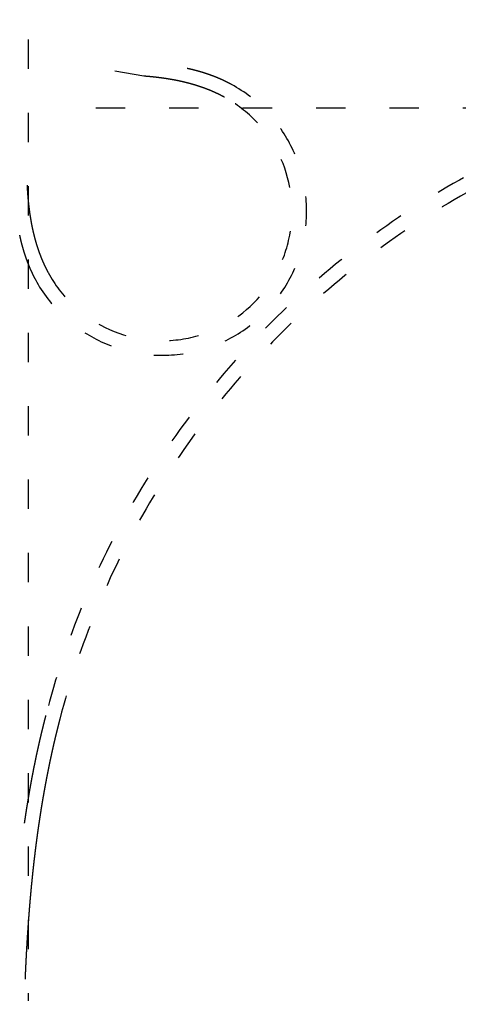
# Model space of a CAD drawing. Header units: millimetres. Extents: x 19715 to 35549, y 3563 to 14826.
# Drawn here: x 21246.3 to 21426.1, y 8054.6 to 8453.4 of the extents above; entities that cross this region are included whole.
import ezdxf

# ---------------------------------------------------------------- set-up
doc = ezdxf.new("R2010")
doc.units = ezdxf.units.MM
doc.linetypes.add('ACAD_ISO03W100', pattern=[30, 12, -18])
doc.layers.get('0').update_dxf_attribs({"color": 9, "linetype": 'ACAD_ISO03W100'})

msp = doc.modelspace()

# ---------------------------------------------------------------- linework, layer by layer
for points in [[(21249.94, 7833.18), (21249.94, 11293.27)], [(21249.94, 7833.18), (21249.94, 11293.27)], [(21249.94, 7833.18), (21249.94, 11293.27)], [(21709.5, 8417.16), (21272.44, 8417.16)], [(21709.5, 8417.16), (21272.44, 8417.16)], [(21709.5, 8417.16), (21272.44, 8417.16)]]:
    msp.add_lwpolyline(points)
for points in [[(21246.3, 8365.15, 0.001297), (21246.39, 8364.74, 0.002031), (21246.54, 8364.04, 0.002187), (21246.7, 8363.37, 0.002109), (21246.86, 8362.68, 0.002266), (21247.03, 8362.01, 0.002188), (21247.21, 8361.32, 0.002344), (21247.39, 8360.66, 0.002266), (21247.58, 8359.97, 0.002422), (21247.77, 8359.31, 0.002344), (21247.97, 8358.63, 0.0025), (21248.18, 8357.97, 0.002422), (21248.39, 8357.29, 0.002578), (21248.61, 8356.64, 0.0025), (21248.84, 8355.97, 0.002656), (21249.07, 8355.32, 0.002578), (21249.32, 8354.65, 0.002734), (21249.56, 8354.01, 0.002656), (21249.82, 8353.34, 0.002813), (21250.08, 8352.7, 0.002735), (21250.35, 8352.05, 0.002891), (21250.62, 8351.41, 0.002812), (21250.91, 8350.77, 0.002969), (21251.2, 8350.14, 0.002891), (21251.5, 8349.5, 0.003047), (21251.53, 8349.44, 0.000141), (21252.12, 8348.24, 0.005952), (21252.33, 8347.82, 0.003047), (21252.77, 8347, 1.3389), (21332.94, 8426.78, 0.003047), (21332.12, 8427.22, 0.005952), (21331.7, 8427.43, 0.000141), (21330.5, 8428.03, 0.003047), (21330.45, 8428.06, 0.002891), (21329.81, 8428.36, 0.002969), (21329.18, 8428.65, 0.002813), (21328.53, 8428.95, 0.002891), (21327.9, 8429.22, 0.002734), (21327.25, 8429.5, 0.002813), (21326.61, 8429.76, 0.002656), (21325.95, 8430.02, 0.002734), (21325.3, 8430.27, 0.002578), (21324.64, 8430.51, 0.002656), (21323.99, 8430.75, 0.0025), (21323.32, 8430.98, 0.002578), (21322.67, 8431.2, 0.002422), (21321.99, 8431.42, 0.0025), (21321.33, 8431.63, 0.002344), (21320.65, 8431.84, 0.002422), (21319.99, 8432.03, 0.002266), (21319.31, 8432.23, 0.002344), (21318.64, 8432.41, 0.002187), (21317.95, 8432.59, 0.002266), (21317.29, 8432.76, 0.00211), (21316.6, 8432.93, 0.002188), (21315.93, 8433.09, 0.002031), (21315.23, 8433.24, 0.001297), (21314.82, 8433.34)], [(21246.3, 8365.15, 0.001297), (21246.39, 8364.74, 0.002031), (21246.54, 8364.04, 0.002187), (21246.7, 8363.37, 0.002109), (21246.86, 8362.68, 0.002266), (21247.03, 8362.01, 0.002188), (21247.21, 8361.32, 0.002344), (21247.39, 8360.66, 0.002266), (21247.58, 8359.97, 0.002422), (21247.77, 8359.31, 0.002344), (21247.97, 8358.63, 0.0025), (21248.18, 8357.97, 0.002422), (21248.39, 8357.29, 0.002578), (21248.61, 8356.64, 0.0025), (21248.84, 8355.97, 0.002656), (21249.07, 8355.32, 0.002578), (21249.32, 8354.65, 0.002734), (21249.56, 8354.01, 0.002656), (21249.82, 8353.34, 0.002813), (21250.08, 8352.7, 0.002735), (21250.35, 8352.05, 0.002891), (21250.62, 8351.41, 0.002812), (21250.91, 8350.77, 0.002969), (21251.2, 8350.14, 0.002891), (21251.5, 8349.5, 0.003047), (21251.53, 8349.44, 0.000141), (21252.12, 8348.24, 0.005952), (21252.33, 8347.82, 0.003047), (21252.77, 8347, 1.3389), (21332.94, 8426.78, 0.003047), (21332.12, 8427.22, 0.005952), (21331.7, 8427.43, 0.000141), (21330.5, 8428.03, 0.003047), (21330.45, 8428.06, 0.002891), (21329.81, 8428.36, 0.002969), (21329.18, 8428.65, 0.002813), (21328.53, 8428.95, 0.002891), (21327.9, 8429.22, 0.002734), (21327.25, 8429.5, 0.002813), (21326.61, 8429.76, 0.002656), (21325.95, 8430.02, 0.002734), (21325.3, 8430.27, 0.002578), (21324.64, 8430.51, 0.002656), (21323.99, 8430.75, 0.0025), (21323.32, 8430.98, 0.002578), (21322.67, 8431.2, 0.002422), (21321.99, 8431.42, 0.0025), (21321.33, 8431.63, 0.002344), (21320.65, 8431.84, 0.002422), (21319.99, 8432.03, 0.002266), (21319.31, 8432.23, 0.002344), (21318.64, 8432.41, 0.002187), (21317.95, 8432.59, 0.002266), (21317.29, 8432.76, 0.00211), (21316.6, 8432.93, 0.002188), (21315.93, 8433.09, 0.002031), (21315.23, 8433.24, 0.001297), (21314.82, 8433.34)], [(21246.3, 8365.15, 0.001297), (21246.39, 8364.74, 0.002031), (21246.54, 8364.04, 0.002187), (21246.7, 8363.37, 0.002109), (21246.86, 8362.68, 0.002266), (21247.03, 8362.01, 0.002188), (21247.21, 8361.32, 0.002344), (21247.39, 8360.66, 0.002266), (21247.58, 8359.97, 0.002422), (21247.77, 8359.31, 0.002344), (21247.97, 8358.63, 0.0025), (21248.18, 8357.97, 0.002422), (21248.39, 8357.29, 0.002578), (21248.61, 8356.64, 0.0025), (21248.84, 8355.97, 0.002656), (21249.07, 8355.32, 0.002578), (21249.32, 8354.65, 0.002734), (21249.56, 8354.01, 0.002656), (21249.82, 8353.34, 0.002813), (21250.08, 8352.7, 0.002735), (21250.35, 8352.05, 0.002891), (21250.62, 8351.41, 0.002812), (21250.91, 8350.77, 0.002969), (21251.2, 8350.14, 0.002891), (21251.5, 8349.5, 0.003047), (21251.53, 8349.44, 0.000141), (21252.12, 8348.24, 0.005952), (21252.33, 8347.82, 0.003047), (21252.77, 8347, 1.3389), (21332.94, 8426.78, 0.003047), (21332.12, 8427.22, 0.005952), (21331.7, 8427.43, 0.000141), (21330.5, 8428.03, 0.003047), (21330.45, 8428.06, 0.002891), (21329.81, 8428.36, 0.002969), (21329.18, 8428.65, 0.002813), (21328.53, 8428.95, 0.002891), (21327.9, 8429.22, 0.002734), (21327.25, 8429.5, 0.002813), (21326.61, 8429.76, 0.002656), (21325.95, 8430.02, 0.002734), (21325.3, 8430.27, 0.002578), (21324.64, 8430.51, 0.002656), (21323.99, 8430.75, 0.0025), (21323.32, 8430.98, 0.002578), (21322.67, 8431.2, 0.002422), (21321.99, 8431.42, 0.0025), (21321.33, 8431.63, 0.002344), (21320.65, 8431.84, 0.002422), (21319.99, 8432.03, 0.002266), (21319.31, 8432.23, 0.002344), (21318.64, 8432.41, 0.002187), (21317.95, 8432.59, 0.002266), (21317.29, 8432.76, 0.00211), (21316.6, 8432.93, 0.002188), (21315.93, 8433.09, 0.002031), (21315.23, 8433.24, 0.001297), (21314.82, 8433.34)], [(21249.37, 8385.62, 0.001016), (21249.41, 8384.89, 0.001172), (21249.45, 8384.22, 0.001094), (21249.49, 8383.5, 0.00125), (21249.54, 8382.82, 0.001172), (21249.59, 8382.1, 0.001328), (21249.64, 8381.42, 0.00125), (21249.7, 8380.7, 0.001406), (21249.76, 8380.03, 0.001328), (21249.83, 8379.31, 0.001484), (21249.9, 8378.63, 0.001406), (21249.97, 8377.92, 0.001562), (21250.05, 8377.24, 0.001484), (21250.13, 8376.53, 0.001641), (21250.22, 8375.85, 0.001563), (21250.31, 8375.14, 0.001719), (21250.4, 8374.46, 0.001641), (21250.5, 8373.75, 0.001797), (21250.6, 8373.07, 0.001719), (21250.72, 8372.37, 0.001875), (21250.83, 8371.69, 0.001797), (21250.95, 8370.99, 0.001953), (21251.07, 8370.31, 0.001875), (21251.2, 8369.61, 0.002031), (21251.34, 8368.94, 0.001953), (21251.48, 8368.24, 0.002109), (21251.62, 8367.57, 0.002031), (21251.78, 8366.87, 0.002187), (21251.93, 8366.2, 0.002109), (21252.1, 8365.51, 0.002266), (21252.27, 8364.84, 0.002188), (21252.45, 8364.15, 0.002344), (21252.62, 8363.49, 0.002266), (21252.81, 8362.8, 0.002422), (21253.01, 8362.14, 0.002344), (21253.21, 8361.46, 0.0025), (21253.41, 8360.8, 0.002422), (21253.63, 8360.12, 0.002578), (21253.85, 8359.47, 0.0025), (21254.08, 8358.79, 0.002656), (21254.31, 8358.14, 0.002578), (21254.55, 8357.48, 0.002734), (21254.8, 8356.83, 0.002656), (21255.05, 8356.17, 0.002813), (21255.31, 8355.53, 0.002735), (21255.59, 8354.88, 0.002891), (21255.86, 8354.24, 0.002812), (21256.15, 8353.59, 0.002969), (21256.43, 8352.96, 0.002891), (21256.74, 8352.32, 0.003047), (21256.76, 8352.27, 0.000141), (21257.35, 8351.07, 0.005952), (21257.57, 8350.64, 0.003047), (21258, 8349.83, 1.3389), (21330.08, 8421.56, 0.003047), (21329.27, 8421.99, 0.005952), (21328.85, 8422.21, 0.000141), (21327.65, 8422.81, 0.003047), (21327.6, 8422.84, 0.002891), (21326.96, 8423.14, 0.002969), (21326.33, 8423.43, 0.002813), (21325.68, 8423.72, 0.002891), (21325.05, 8424, 0.002734), (21324.39, 8424.28, 0.002813), (21323.76, 8424.54, 0.002656), (21323.1, 8424.8, 0.002734), (21322.45, 8425.05, 0.002578), (21321.79, 8425.29, 0.002656), (21321.14, 8425.53, 0.0025), (21320.47, 8425.76, 0.002578), (21319.81, 8425.98, 0.002422), (21319.14, 8426.2, 0.0025), (21318.48, 8426.41, 0.002344), (21317.8, 8426.62, 0.002422), (21317.14, 8426.81, 0.002266), (21316.45, 8427, 0.002344), (21315.79, 8427.19, 0.002187), (21315.1, 8427.37, 0.002266), (21314.43, 8427.54, 0.00211), (21313.74, 8427.71, 0.002188), (21313.07, 8427.86, 0.002031), (21312.38, 8428.02, 0.002109), (21311.71, 8428.17, 0.001953), (21311.01, 8428.32, 0.002031), (21310.34, 8428.45, 0.001875), (21309.63, 8428.59, 0.001953), (21308.96, 8428.71, 0.001797), (21308.26, 8428.84, 0.001875), (21307.58, 8428.95, 0.001719), (21306.88, 8429.07, 0.001797), (21306.2, 8429.17, 0.001641), (21305.49, 8429.28, 0.001719), (21304.81, 8429.38, 0.001562), (21304.1, 8429.47, 0.00164), (21303.43, 8429.56, 0.001484), (21302.71, 8429.65, 0.001563), (21302.04, 8429.73, 0.001407), (21301.32, 8429.8, 0.001484), (21300.64, 8429.88, 0.001328), (21299.93, 8429.95, 0.001406), (21299.25, 8430.01, 0.00125), (21298.53, 8430.07, 0.001328), (21297.85, 8430.13, 0.001172), (21297.13, 8430.18), (21278.3, 8433.34)], [(21249.37, 8385.62, 0.001016), (21249.41, 8384.89, 0.001172), (21249.45, 8384.22, 0.001094), (21249.49, 8383.5, 0.00125), (21249.54, 8382.82, 0.001172), (21249.59, 8382.1, 0.001328), (21249.64, 8381.42, 0.00125), (21249.7, 8380.7, 0.001406), (21249.76, 8380.03, 0.001328), (21249.83, 8379.31, 0.001484), (21249.9, 8378.63, 0.001406), (21249.97, 8377.92, 0.001562), (21250.05, 8377.24, 0.001484), (21250.13, 8376.53, 0.001641), (21250.22, 8375.85, 0.001563), (21250.31, 8375.14, 0.001719), (21250.4, 8374.46, 0.001641), (21250.5, 8373.75, 0.001797), (21250.6, 8373.07, 0.001719), (21250.72, 8372.37, 0.001875), (21250.83, 8371.69, 0.001797), (21250.95, 8370.99, 0.001953), (21251.07, 8370.31, 0.001875), (21251.2, 8369.61, 0.002031), (21251.34, 8368.94, 0.001953), (21251.48, 8368.24, 0.002109), (21251.62, 8367.57, 0.002031), (21251.78, 8366.87, 0.002187), (21251.93, 8366.2, 0.002109), (21252.1, 8365.51, 0.002266), (21252.27, 8364.84, 0.002188), (21252.45, 8364.15, 0.002344), (21252.62, 8363.49, 0.002266), (21252.81, 8362.8, 0.002422), (21253.01, 8362.14, 0.002344), (21253.21, 8361.46, 0.0025), (21253.41, 8360.8, 0.002422), (21253.63, 8360.12, 0.002578), (21253.85, 8359.47, 0.0025), (21254.08, 8358.79, 0.002656), (21254.31, 8358.14, 0.002578), (21254.55, 8357.48, 0.002734), (21254.8, 8356.83, 0.002656), (21255.05, 8356.17, 0.002813), (21255.31, 8355.53, 0.002735), (21255.59, 8354.88, 0.002891), (21255.86, 8354.24, 0.002812), (21256.15, 8353.59, 0.002969), (21256.43, 8352.96, 0.002891), (21256.74, 8352.32, 0.003047), (21256.76, 8352.27, 0.000141), (21257.35, 8351.07, 0.005952), (21257.57, 8350.64, 0.003047), (21258, 8349.83, 1.3389), (21330.08, 8421.56, 0.003047), (21329.27, 8421.99, 0.005952), (21328.85, 8422.21, 0.000141), (21327.65, 8422.81, 0.003047), (21327.6, 8422.84, 0.002891), (21326.96, 8423.14, 0.002969), (21326.33, 8423.43, 0.002813), (21325.68, 8423.72, 0.002891), (21325.05, 8424, 0.002734), (21324.39, 8424.28, 0.002813), (21323.76, 8424.54, 0.002656), (21323.1, 8424.8, 0.002734), (21322.45, 8425.05, 0.002578), (21321.79, 8425.29, 0.002656), (21321.14, 8425.53, 0.0025), (21320.47, 8425.76, 0.002578), (21319.81, 8425.98, 0.002422), (21319.14, 8426.2, 0.0025), (21318.48, 8426.41, 0.002344), (21317.8, 8426.62, 0.002422), (21317.14, 8426.81, 0.002266), (21316.45, 8427, 0.002344), (21315.79, 8427.19, 0.002187), (21315.1, 8427.37, 0.002266), (21314.43, 8427.54, 0.00211), (21313.74, 8427.71, 0.002188), (21313.07, 8427.86, 0.002031), (21312.38, 8428.02, 0.002109), (21311.71, 8428.17, 0.001953), (21311.01, 8428.32, 0.002031), (21310.34, 8428.45, 0.001875), (21309.63, 8428.59, 0.001953), (21308.96, 8428.71, 0.001797), (21308.26, 8428.84, 0.001875), (21307.58, 8428.95, 0.001719), (21306.88, 8429.07, 0.001797), (21306.2, 8429.17, 0.001641), (21305.49, 8429.28, 0.001719), (21304.81, 8429.38, 0.001562), (21304.1, 8429.47, 0.00164), (21303.43, 8429.56, 0.001484), (21302.71, 8429.65, 0.001563), (21302.04, 8429.73, 0.001407), (21301.32, 8429.8, 0.001484), (21300.64, 8429.88, 0.001328), (21299.93, 8429.95, 0.001406), (21299.25, 8430.01, 0.00125), (21298.53, 8430.07, 0.001328), (21297.85, 8430.13, 0.001172), (21297.13, 8430.18), (21278.3, 8433.34)], [(21249.37, 8385.62, 0.001016), (21249.41, 8384.89, 0.001172), (21249.45, 8384.22, 0.001094), (21249.49, 8383.5, 0.00125), (21249.54, 8382.82, 0.001172), (21249.59, 8382.1, 0.001328), (21249.64, 8381.42, 0.00125), (21249.7, 8380.7, 0.001406), (21249.76, 8380.03, 0.001328), (21249.83, 8379.31, 0.001484), (21249.9, 8378.63, 0.001406), (21249.97, 8377.92, 0.001562), (21250.05, 8377.24, 0.001484), (21250.13, 8376.53, 0.001641), (21250.22, 8375.85, 0.001563), (21250.31, 8375.14, 0.001719), (21250.4, 8374.46, 0.001641), (21250.5, 8373.75, 0.001797), (21250.6, 8373.07, 0.001719), (21250.72, 8372.37, 0.001875), (21250.83, 8371.69, 0.001797), (21250.95, 8370.99, 0.001953), (21251.07, 8370.31, 0.001875), (21251.2, 8369.61, 0.002031), (21251.34, 8368.94, 0.001953), (21251.48, 8368.24, 0.002109), (21251.62, 8367.57, 0.002031), (21251.78, 8366.87, 0.002187), (21251.93, 8366.2, 0.002109), (21252.1, 8365.51, 0.002266), (21252.27, 8364.84, 0.002188), (21252.45, 8364.15, 0.002344), (21252.62, 8363.49, 0.002266), (21252.81, 8362.8, 0.002422), (21253.01, 8362.14, 0.002344), (21253.21, 8361.46, 0.0025), (21253.41, 8360.8, 0.002422), (21253.63, 8360.12, 0.002578), (21253.85, 8359.47, 0.0025), (21254.08, 8358.79, 0.002656), (21254.31, 8358.14, 0.002578), (21254.55, 8357.48, 0.002734), (21254.8, 8356.83, 0.002656), (21255.05, 8356.17, 0.002813), (21255.31, 8355.53, 0.002735), (21255.59, 8354.88, 0.002891), (21255.86, 8354.24, 0.002812), (21256.15, 8353.59, 0.002969), (21256.43, 8352.96, 0.002891), (21256.74, 8352.32, 0.003047), (21256.76, 8352.27, 0.000141), (21257.35, 8351.07, 0.005952), (21257.57, 8350.64, 0.003047), (21258, 8349.83, 1.3389), (21330.08, 8421.56, 0.003047), (21329.27, 8421.99, 0.005952), (21328.85, 8422.21, 0.000141), (21327.65, 8422.81, 0.003047), (21327.6, 8422.84, 0.002891), (21326.96, 8423.14, 0.002969), (21326.33, 8423.43, 0.002813), (21325.68, 8423.72, 0.002891), (21325.05, 8424, 0.002734), (21324.39, 8424.28, 0.002813), (21323.76, 8424.54, 0.002656), (21323.1, 8424.8, 0.002734), (21322.45, 8425.05, 0.002578), (21321.79, 8425.29, 0.002656), (21321.14, 8425.53, 0.0025), (21320.47, 8425.76, 0.002578), (21319.81, 8425.98, 0.002422), (21319.14, 8426.2, 0.0025), (21318.48, 8426.41, 0.002344), (21317.8, 8426.62, 0.002422), (21317.14, 8426.81, 0.002266), (21316.45, 8427, 0.002344), (21315.79, 8427.19, 0.002187), (21315.1, 8427.37, 0.002266), (21314.43, 8427.54, 0.00211), (21313.74, 8427.71, 0.002188), (21313.07, 8427.86, 0.002031), (21312.38, 8428.02, 0.002109), (21311.71, 8428.17, 0.001953), (21311.01, 8428.32, 0.002031), (21310.34, 8428.45, 0.001875), (21309.63, 8428.59, 0.001953), (21308.96, 8428.71, 0.001797), (21308.26, 8428.84, 0.001875), (21307.58, 8428.95, 0.001719), (21306.88, 8429.07, 0.001797), (21306.2, 8429.17, 0.001641), (21305.49, 8429.28, 0.001719), (21304.81, 8429.38, 0.001562), (21304.1, 8429.47, 0.00164), (21303.43, 8429.56, 0.001484), (21302.71, 8429.65, 0.001563), (21302.04, 8429.73, 0.001407), (21301.32, 8429.8, 0.001484), (21300.64, 8429.88, 0.001328), (21299.93, 8429.95, 0.001406), (21299.25, 8430.01, 0.00125), (21298.53, 8430.07, 0.001328), (21297.85, 8430.13, 0.001172), (21297.13, 8430.18), (21278.3, 8433.34)], [(21511.25, 8421.69, 0.272996), (21256.98, 8168.66, 0.000496), (21256.75, 8167.76, 0.000988), (21256.63, 8167.31, 0.000004), (21256.29, 8165.96, 0.000495), (21256.29, 8165.95, 0.000488), (21256.12, 8165.27, 0.000492), (21255.95, 8164.59, 0.000484), (21255.78, 8163.91, 0.000488), (21255.62, 8163.23, 0.00048), (21255.45, 8162.55, 0.000484), (21255.29, 8161.87, 0.000476), (21255.12, 8161.19, 0.00048), (21254.96, 8160.51, 0.000472), (21254.8, 8159.83, 0.000476), (21254.64, 8159.15, 0.000468), (21254.49, 8158.46, 0.000472), (21254.33, 8157.78, 0.000464), (21254.18, 8157.1, 0.000468), (21254.02, 8156.42, 0.00046), (21253.87, 8155.73, 0.000464), (21253.72, 8155.05, 0.000456), (21253.57, 8154.36, 0.00046), (21253.42, 8153.68, 0.000452), (21253.27, 8153, 0.000456), (21253.13, 8152.31, 0.000448), (21252.98, 8151.63, 0.000452), (21252.84, 8150.94, 0.000444), (21252.7, 8150.26, 0.000448), (21252.56, 8149.57, 0.00044), (21252.42, 8148.88, 0.000444), (21252.28, 8148.2, 0.000436), (21252.14, 8147.51, 0.00044), (21252.01, 8146.83, 0.000432), (21251.87, 8146.14, 0.000436), (21251.74, 8145.45, 0.000428), (21251.6, 8144.76, 0.000432), (21251.47, 8144.08, 0.000424), (21251.34, 8143.39, 0.000428), (21251.21, 8142.7, 0.00042), (21251.08, 8142.01, 0.000424), (21250.96, 8141.33, 0.000416), (21250.83, 8140.64, 0.00042), (21250.71, 8139.95, 0.000412), (21250.58, 8139.26, 0.000416), (21250.46, 8138.57, 0.000408), (21250.34, 8137.88, 0.000412), (21250.22, 8137.19, 0.000404), (21250.1, 8136.5, 0.000408), (21249.99, 8135.81, 0.0004), (21249.87, 8135.12, 0.000404), (21249.75, 8134.43, 0.000396), (21249.64, 8133.74, 0.0004), (21249.53, 8133.05, 0.000392), (21249.41, 8132.36, 0.000396), (21249.3, 8131.67, 0.000388), (21249.19, 8130.97, 0.000392), (21249.08, 8130.29, 0.000384), (21248.98, 8129.59, 0.000388), (21248.87, 8128.9, 0.00038), (21248.76, 8128.21, 0.000384), (21248.66, 8127.52, 0.000376), (21248.56, 8126.82, 0.00038), (21248.45, 8126.13, 0.000372), (21248.35, 8125.44, 0.000376), (21248.25, 8124.75, 0.00004), (21248.24, 8124.67)], [(21511.25, 8421.69, 0.272996), (21256.98, 8168.66, 0.000496), (21256.75, 8167.76, 0.000988), (21256.63, 8167.31, 0.000004), (21256.29, 8165.96, 0.000495), (21256.29, 8165.95, 0.000488), (21256.12, 8165.27, 0.000492), (21255.95, 8164.59, 0.000484), (21255.78, 8163.91, 0.000488), (21255.62, 8163.23, 0.00048), (21255.45, 8162.55, 0.000484), (21255.29, 8161.87, 0.000476), (21255.12, 8161.19, 0.00048), (21254.96, 8160.51, 0.000472), (21254.8, 8159.83, 0.000476), (21254.64, 8159.15, 0.000468), (21254.49, 8158.46, 0.000472), (21254.33, 8157.78, 0.000464), (21254.18, 8157.1, 0.000468), (21254.02, 8156.42, 0.00046), (21253.87, 8155.73, 0.000464), (21253.72, 8155.05, 0.000456), (21253.57, 8154.36, 0.00046), (21253.42, 8153.68, 0.000452), (21253.27, 8153, 0.000456), (21253.13, 8152.31, 0.000448), (21252.98, 8151.63, 0.000452), (21252.84, 8150.94, 0.000444), (21252.7, 8150.26, 0.000448), (21252.56, 8149.57, 0.00044), (21252.42, 8148.88, 0.000444), (21252.28, 8148.2, 0.000436), (21252.14, 8147.51, 0.00044), (21252.01, 8146.83, 0.000432), (21251.87, 8146.14, 0.000436), (21251.74, 8145.45, 0.000428), (21251.6, 8144.76, 0.000432), (21251.47, 8144.08, 0.000424), (21251.34, 8143.39, 0.000428), (21251.21, 8142.7, 0.00042), (21251.08, 8142.01, 0.000424), (21250.96, 8141.33, 0.000416), (21250.83, 8140.64, 0.00042), (21250.71, 8139.95, 0.000412), (21250.58, 8139.26, 0.000416), (21250.46, 8138.57, 0.000408), (21250.34, 8137.88, 0.000412), (21250.22, 8137.19, 0.000404), (21250.1, 8136.5, 0.000408), (21249.99, 8135.81, 0.0004), (21249.87, 8135.12, 0.000404), (21249.75, 8134.43, 0.000396), (21249.64, 8133.74, 0.0004), (21249.53, 8133.05, 0.000392), (21249.41, 8132.36, 0.000396), (21249.3, 8131.67, 0.000388), (21249.19, 8130.97, 0.000392), (21249.08, 8130.29, 0.000384), (21248.98, 8129.59, 0.000388), (21248.87, 8128.9, 0.00038), (21248.76, 8128.21, 0.000384), (21248.66, 8127.52, 0.000376), (21248.56, 8126.82, 0.00038), (21248.45, 8126.13, 0.000372), (21248.35, 8125.44, 0.000376), (21248.25, 8124.75, 0.00004), (21248.24, 8124.67)], [(21511.25, 8421.69, 0.272996), (21256.98, 8168.66, 0.000496), (21256.75, 8167.76, 0.000988), (21256.63, 8167.31, 0.000004), (21256.29, 8165.96, 0.000495), (21256.29, 8165.95, 0.000488), (21256.12, 8165.27, 0.000492), (21255.95, 8164.59, 0.000484), (21255.78, 8163.91, 0.000488), (21255.62, 8163.23, 0.00048), (21255.45, 8162.55, 0.000484), (21255.29, 8161.87, 0.000476), (21255.12, 8161.19, 0.00048), (21254.96, 8160.51, 0.000472), (21254.8, 8159.83, 0.000476), (21254.64, 8159.15, 0.000468), (21254.49, 8158.46, 0.000472), (21254.33, 8157.78, 0.000464), (21254.18, 8157.1, 0.000468), (21254.02, 8156.42, 0.00046), (21253.87, 8155.73, 0.000464), (21253.72, 8155.05, 0.000456), (21253.57, 8154.36, 0.00046), (21253.42, 8153.68, 0.000452), (21253.27, 8153, 0.000456), (21253.13, 8152.31, 0.000448), (21252.98, 8151.63, 0.000452), (21252.84, 8150.94, 0.000444), (21252.7, 8150.26, 0.000448), (21252.56, 8149.57, 0.00044), (21252.42, 8148.88, 0.000444), (21252.28, 8148.2, 0.000436), (21252.14, 8147.51, 0.00044), (21252.01, 8146.83, 0.000432), (21251.87, 8146.14, 0.000436), (21251.74, 8145.45, 0.000428), (21251.6, 8144.76, 0.000432), (21251.47, 8144.08, 0.000424), (21251.34, 8143.39, 0.000428), (21251.21, 8142.7, 0.00042), (21251.08, 8142.01, 0.000424), (21250.96, 8141.33, 0.000416), (21250.83, 8140.64, 0.00042), (21250.71, 8139.95, 0.000412), (21250.58, 8139.26, 0.000416), (21250.46, 8138.57, 0.000408), (21250.34, 8137.88, 0.000412), (21250.22, 8137.19, 0.000404), (21250.1, 8136.5, 0.000408), (21249.99, 8135.81, 0.0004), (21249.87, 8135.12, 0.000404), (21249.75, 8134.43, 0.000396), (21249.64, 8133.74, 0.0004), (21249.53, 8133.05, 0.000392), (21249.41, 8132.36, 0.000396), (21249.3, 8131.67, 0.000388), (21249.19, 8130.97, 0.000392), (21249.08, 8130.29, 0.000384), (21248.98, 8129.59, 0.000388), (21248.87, 8128.9, 0.00038), (21248.76, 8128.21, 0.000384), (21248.66, 8127.52, 0.000376), (21248.56, 8126.82, 0.00038), (21248.45, 8126.13, 0.000372), (21248.35, 8125.44, 0.000376), (21248.25, 8124.75, 0.00004), (21248.24, 8124.67)], [(21512.72, 8415.92, 0.272996), (21262.74, 8167.16, 0.000496), (21262.51, 8166.26, 0.000988), (21262.39, 8165.81, 0.000004), (21262.05, 8164.46, 0.000495), (21262.05, 8164.45, 0.000488), (21261.88, 8163.77, 0.000492), (21261.71, 8163.09, 0.000484), (21261.54, 8162.41, 0.000488), (21261.37, 8161.73, 0.00048), (21261.21, 8161.05, 0.000484), (21261.04, 8160.37, 0.000476), (21260.88, 8159.69, 0.00048), (21260.72, 8159.01, 0.000472), (21260.56, 8158.33, 0.000476), (21260.4, 8157.65, 0.000468), (21260.24, 8156.96, 0.000472), (21260.09, 8156.28, 0.000464), (21259.93, 8155.6, 0.000468), (21259.78, 8154.92, 0.00046), (21259.63, 8154.23, 0.000464), (21259.48, 8153.55, 0.000456), (21259.33, 8152.86, 0.00046), (21259.18, 8152.18, 0.000452), (21259.03, 8151.5, 0.000456), (21258.89, 8150.81, 0.000448), (21258.74, 8150.13, 0.000452), (21258.6, 8149.44, 0.000444), (21258.46, 8148.76, 0.000448), (21258.32, 8148.07, 0.00044), (21258.17, 8147.38, 0.000444), (21258.04, 8146.7, 0.000436), (21257.9, 8146.01, 0.00044), (21257.76, 8145.33, 0.000432), (21257.63, 8144.64, 0.000436), (21257.49, 8143.95, 0.000428), (21257.36, 8143.26, 0.000432), (21257.23, 8142.58, 0.000424), (21257.1, 8141.89, 0.000428), (21256.97, 8141.2, 0.00042), (21256.84, 8140.51, 0.000424), (21256.72, 8139.83, 0.000416), (21256.59, 8139.14, 0.00042), (21256.47, 8138.45, 0.000412), (21256.34, 8137.76, 0.000416), (21256.22, 8137.07, 0.000408), (21256.1, 8136.38, 0.000412), (21255.98, 8135.69, 0.000404), (21255.86, 8135, 0.000408), (21255.74, 8134.31, 0.0004), (21255.63, 8133.62, 0.000404), (21255.51, 8132.93, 0.000396), (21255.4, 8132.24, 0.0004), (21255.28, 8131.55, 0.000392), (21255.17, 8130.86, 0.000396), (21255.06, 8130.17, 0.000388), (21254.95, 8129.47, 0.000392), (21254.84, 8128.79, 0.000384), (21254.73, 8128.09, 0.000388), (21254.63, 8127.4, 0.00038), (21254.52, 8126.71, 0.000384), (21254.42, 8126.02, 0.000376), (21254.31, 8125.32, 0.00038), (21254.21, 8124.63, 0.000372), (21254.11, 8123.94, 0.000376), (21254.01, 8123.25, 0.000368), (21253.91, 8122.55, 0.000372), (21253.81, 8121.86, 0.000364), (21253.71, 8121.16, 0.000368), (21253.62, 8120.48, 0.00036), (21253.52, 8119.78, 0.000364), (21253.43, 8119.09, 0.000356), (21253.33, 8118.39, 0.00036), (21253.24, 8117.7, 0.000352), (21253.15, 8117, 0.000356), (21253.06, 8116.31, 0.000348), (21252.97, 8115.61, 0.000352), (21252.88, 8114.92, 0.000344), (21252.8, 8114.23, 0.000348), (21252.71, 8113.53, 0.00034), (21252.62, 8112.84, 0.000344), (21252.54, 8112.14, 0.000336), (21252.45, 8111.45, 0.00034), (21252.37, 8110.75, 0.000332), (21252.29, 8110.06, 0.000336), (21252.21, 8109.36, 0.000328), (21252.13, 8108.66, 0.000332), (21252.05, 8107.97, 0.000324), (21251.97, 8107.27, 0.000328), (21251.9, 8106.58, 0.00032), (21251.82, 8105.88, 0.000324), (21251.74, 8105.19, 0.000316), (21251.67, 8104.49, 0.00032), (21251.6, 8103.8, 0.000312), (21251.52, 8103.1, 0.000316), (21251.45, 8102.41, 0.000308), (21251.38, 8101.7, 0.000312), (21251.31, 8101.01, 0.000304), (21251.24, 8100.31, 0.000308), (21251.17, 8099.62, 0.0003), (21251.1, 8098.92, 0.000304), (21251.04, 8098.23, 0.000296), (21250.97, 8097.52, 0.0003), (21250.91, 8096.83, 0.000292), (21250.84, 8096.13, 0.000296), (21250.78, 8095.44, 0.000288), (21250.72, 8094.74, 0.000292), (21250.66, 8094.04, 0.000284), (21250.59, 8093.34, 0.000288), (21250.53, 8092.65, 0.00028), (21250.47, 8091.95, 0.000284), (21250.42, 8091.25, 0.000276), (21250.36, 8090.55, 0.00028), (21250.3, 8089.86, 0.000272), (21250.25, 8089.16, 0.000276), (21250.19, 8088.46, 0.000268), (21250.13, 8087.76, 0.000272), (21250.08, 8087.07, 0.000264), (21250.03, 8086.36, 0.000268), (21249.98, 8085.67, 0.00026), (21249.92, 8084.97, 0.000264), (21249.87, 8084.27, 0.000256), (21249.82, 8083.57, 0.00026), (21249.77, 8082.88, 0.000252), (21249.72, 8082.17, 0.000256), (21249.68, 8081.48, 0.000248), (21249.63, 8080.78, 0.000252), (21249.58, 8080.08, 0.000244), (21249.54, 8079.38, 0.000248), (21249.49, 8078.69, 0.00024), (21249.45, 8077.98, 0.000244), (21249.4, 8077.29, 0.000236), (21249.36, 8076.59, 0.00024), (21249.32, 8075.89, 0.000232), (21249.27, 8075.19, 0.000236), (21249.23, 8074.5, 0.000228), (21249.19, 8073.79, 0.000232), (21249.15, 8073.1, 0.000224), (21249.11, 8072.39, 0.000228), (21249.07, 8071.7, 0.00022), (21249.03, 8071, 0.000224), (21249, 8070.3, 0.000216), (21248.96, 8069.6, 0.00022), (21248.92, 8068.9, 0.000212), (21248.89, 8068.2, 0.000216), (21248.85, 8067.51, 0.000208), (21248.82, 8066.8, 0.000212), (21248.78, 8066.11, 0.000204), (21248.75, 8065.4, 0.000208), (21248.72, 8064.71, 0.0002), (21248.69, 8064, 0.000204), (21248.65, 8063.31, 0.000196), (21248.62, 8062.6, 0.0002), (21248.59, 8061.91, 0.000192), (21248.56, 8061.21, 0.00011), (21248.55, 8060.82)], [(21512.72, 8415.92, 0.272996), (21262.74, 8167.16, 0.000496), (21262.51, 8166.26, 0.000988), (21262.39, 8165.81, 0.000004), (21262.05, 8164.46, 0.000495), (21262.05, 8164.45, 0.000488), (21261.88, 8163.77, 0.000492), (21261.71, 8163.09, 0.000484), (21261.54, 8162.41, 0.000488), (21261.37, 8161.73, 0.00048), (21261.21, 8161.05, 0.000484), (21261.04, 8160.37, 0.000476), (21260.88, 8159.69, 0.00048), (21260.72, 8159.01, 0.000472), (21260.56, 8158.33, 0.000476), (21260.4, 8157.65, 0.000468), (21260.24, 8156.96, 0.000472), (21260.09, 8156.28, 0.000464), (21259.93, 8155.6, 0.000468), (21259.78, 8154.92, 0.00046), (21259.63, 8154.23, 0.000464), (21259.48, 8153.55, 0.000456), (21259.33, 8152.86, 0.00046), (21259.18, 8152.18, 0.000452), (21259.03, 8151.5, 0.000456), (21258.89, 8150.81, 0.000448), (21258.74, 8150.13, 0.000452), (21258.6, 8149.44, 0.000444), (21258.46, 8148.76, 0.000448), (21258.32, 8148.07, 0.00044), (21258.17, 8147.38, 0.000444), (21258.04, 8146.7, 0.000436), (21257.9, 8146.01, 0.00044), (21257.76, 8145.33, 0.000432), (21257.63, 8144.64, 0.000436), (21257.49, 8143.95, 0.000428), (21257.36, 8143.26, 0.000432), (21257.23, 8142.58, 0.000424), (21257.1, 8141.89, 0.000428), (21256.97, 8141.2, 0.00042), (21256.84, 8140.51, 0.000424), (21256.72, 8139.83, 0.000416), (21256.59, 8139.14, 0.00042), (21256.47, 8138.45, 0.000412), (21256.34, 8137.76, 0.000416), (21256.22, 8137.07, 0.000408), (21256.1, 8136.38, 0.000412), (21255.98, 8135.69, 0.000404), (21255.86, 8135, 0.000408), (21255.74, 8134.31, 0.0004), (21255.63, 8133.62, 0.000404), (21255.51, 8132.93, 0.000396), (21255.4, 8132.24, 0.0004), (21255.28, 8131.55, 0.000392), (21255.17, 8130.86, 0.000396), (21255.06, 8130.17, 0.000388), (21254.95, 8129.47, 0.000392), (21254.84, 8128.79, 0.000384), (21254.73, 8128.09, 0.000388), (21254.63, 8127.4, 0.00038), (21254.52, 8126.71, 0.000384), (21254.42, 8126.02, 0.000376), (21254.31, 8125.32, 0.00038), (21254.21, 8124.63, 0.000372), (21254.11, 8123.94, 0.000376), (21254.01, 8123.25, 0.000368), (21253.91, 8122.55, 0.000372), (21253.81, 8121.86, 0.000364), (21253.71, 8121.16, 0.000368), (21253.62, 8120.48, 0.00036), (21253.52, 8119.78, 0.000364), (21253.43, 8119.09, 0.000356), (21253.33, 8118.39, 0.00036), (21253.24, 8117.7, 0.000352), (21253.15, 8117, 0.000356), (21253.06, 8116.31, 0.000348), (21252.97, 8115.61, 0.000352), (21252.88, 8114.92, 0.000344), (21252.8, 8114.23, 0.000348), (21252.71, 8113.53, 0.00034), (21252.62, 8112.84, 0.000344), (21252.54, 8112.14, 0.000336), (21252.45, 8111.45, 0.00034), (21252.37, 8110.75, 0.000332), (21252.29, 8110.06, 0.000336), (21252.21, 8109.36, 0.000328), (21252.13, 8108.66, 0.000332), (21252.05, 8107.97, 0.000324), (21251.97, 8107.27, 0.000328), (21251.9, 8106.58, 0.00032), (21251.82, 8105.88, 0.000324), (21251.74, 8105.19, 0.000316), (21251.67, 8104.49, 0.00032), (21251.6, 8103.8, 0.000312), (21251.52, 8103.1, 0.000316), (21251.45, 8102.41, 0.000308), (21251.38, 8101.7, 0.000312), (21251.31, 8101.01, 0.000304), (21251.24, 8100.31, 0.000308), (21251.17, 8099.62, 0.0003), (21251.1, 8098.92, 0.000304), (21251.04, 8098.23, 0.000296), (21250.97, 8097.52, 0.0003), (21250.91, 8096.83, 0.000292), (21250.84, 8096.13, 0.000296), (21250.78, 8095.44, 0.000288), (21250.72, 8094.74, 0.000292), (21250.66, 8094.04, 0.000284), (21250.59, 8093.34, 0.000288), (21250.53, 8092.65, 0.00028), (21250.47, 8091.95, 0.000284), (21250.42, 8091.25, 0.000276), (21250.36, 8090.55, 0.00028), (21250.3, 8089.86, 0.000272), (21250.25, 8089.16, 0.000276), (21250.19, 8088.46, 0.000268), (21250.13, 8087.76, 0.000272), (21250.08, 8087.07, 0.000264), (21250.03, 8086.36, 0.000268), (21249.98, 8085.67, 0.00026), (21249.92, 8084.97, 0.000264), (21249.87, 8084.27, 0.000256), (21249.82, 8083.57, 0.00026), (21249.77, 8082.88, 0.000252), (21249.72, 8082.17, 0.000256), (21249.68, 8081.48, 0.000248), (21249.63, 8080.78, 0.000252), (21249.58, 8080.08, 0.000244), (21249.54, 8079.38, 0.000248), (21249.49, 8078.69, 0.00024), (21249.45, 8077.98, 0.000244), (21249.4, 8077.29, 0.000236), (21249.36, 8076.59, 0.00024), (21249.32, 8075.89, 0.000232), (21249.27, 8075.19, 0.000236), (21249.23, 8074.5, 0.000228), (21249.19, 8073.79, 0.000232), (21249.15, 8073.1, 0.000224), (21249.11, 8072.39, 0.000228), (21249.07, 8071.7, 0.00022), (21249.03, 8071, 0.000224), (21249, 8070.3, 0.000216), (21248.96, 8069.6, 0.00022), (21248.92, 8068.9, 0.000212), (21248.89, 8068.2, 0.000216), (21248.85, 8067.51, 0.000208), (21248.82, 8066.8, 0.000212), (21248.78, 8066.11, 0.000204), (21248.75, 8065.4, 0.000208), (21248.72, 8064.71, 0.0002), (21248.69, 8064, 0.000204), (21248.65, 8063.31, 0.000196), (21248.62, 8062.6, 0.0002), (21248.59, 8061.91, 0.000192), (21248.56, 8061.21, 0.00011), (21248.55, 8060.82)], [(21512.72, 8415.92, 0.272996), (21262.74, 8167.16, 0.000496), (21262.51, 8166.26, 0.000988), (21262.39, 8165.81, 0.000004), (21262.05, 8164.46, 0.000495), (21262.05, 8164.45, 0.000488), (21261.88, 8163.77, 0.000492), (21261.71, 8163.09, 0.000484), (21261.54, 8162.41, 0.000488), (21261.37, 8161.73, 0.00048), (21261.21, 8161.05, 0.000484), (21261.04, 8160.37, 0.000476), (21260.88, 8159.69, 0.00048), (21260.72, 8159.01, 0.000472), (21260.56, 8158.33, 0.000476), (21260.4, 8157.65, 0.000468), (21260.24, 8156.96, 0.000472), (21260.09, 8156.28, 0.000464), (21259.93, 8155.6, 0.000468), (21259.78, 8154.92, 0.00046), (21259.63, 8154.23, 0.000464), (21259.48, 8153.55, 0.000456), (21259.33, 8152.86, 0.00046), (21259.18, 8152.18, 0.000452), (21259.03, 8151.5, 0.000456), (21258.89, 8150.81, 0.000448), (21258.74, 8150.13, 0.000452), (21258.6, 8149.44, 0.000444), (21258.46, 8148.76, 0.000448), (21258.32, 8148.07, 0.00044), (21258.17, 8147.38, 0.000444), (21258.04, 8146.7, 0.000436), (21257.9, 8146.01, 0.00044), (21257.76, 8145.33, 0.000432), (21257.63, 8144.64, 0.000436), (21257.49, 8143.95, 0.000428), (21257.36, 8143.26, 0.000432), (21257.23, 8142.58, 0.000424), (21257.1, 8141.89, 0.000428), (21256.97, 8141.2, 0.00042), (21256.84, 8140.51, 0.000424), (21256.72, 8139.83, 0.000416), (21256.59, 8139.14, 0.00042), (21256.47, 8138.45, 0.000412), (21256.34, 8137.76, 0.000416), (21256.22, 8137.07, 0.000408), (21256.1, 8136.38, 0.000412), (21255.98, 8135.69, 0.000404), (21255.86, 8135, 0.000408), (21255.74, 8134.31, 0.0004), (21255.63, 8133.62, 0.000404), (21255.51, 8132.93, 0.000396), (21255.4, 8132.24, 0.0004), (21255.28, 8131.55, 0.000392), (21255.17, 8130.86, 0.000396), (21255.06, 8130.17, 0.000388), (21254.95, 8129.47, 0.000392), (21254.84, 8128.79, 0.000384), (21254.73, 8128.09, 0.000388), (21254.63, 8127.4, 0.00038), (21254.52, 8126.71, 0.000384), (21254.42, 8126.02, 0.000376), (21254.31, 8125.32, 0.00038), (21254.21, 8124.63, 0.000372), (21254.11, 8123.94, 0.000376), (21254.01, 8123.25, 0.000368), (21253.91, 8122.55, 0.000372), (21253.81, 8121.86, 0.000364), (21253.71, 8121.16, 0.000368), (21253.62, 8120.48, 0.00036), (21253.52, 8119.78, 0.000364), (21253.43, 8119.09, 0.000356), (21253.33, 8118.39, 0.00036), (21253.24, 8117.7, 0.000352), (21253.15, 8117, 0.000356), (21253.06, 8116.31, 0.000348), (21252.97, 8115.61, 0.000352), (21252.88, 8114.92, 0.000344), (21252.8, 8114.23, 0.000348), (21252.71, 8113.53, 0.00034), (21252.62, 8112.84, 0.000344), (21252.54, 8112.14, 0.000336), (21252.45, 8111.45, 0.00034), (21252.37, 8110.75, 0.000332), (21252.29, 8110.06, 0.000336), (21252.21, 8109.36, 0.000328), (21252.13, 8108.66, 0.000332), (21252.05, 8107.97, 0.000324), (21251.97, 8107.27, 0.000328), (21251.9, 8106.58, 0.00032), (21251.82, 8105.88, 0.000324), (21251.74, 8105.19, 0.000316), (21251.67, 8104.49, 0.00032), (21251.6, 8103.8, 0.000312), (21251.52, 8103.1, 0.000316), (21251.45, 8102.41, 0.000308), (21251.38, 8101.7, 0.000312), (21251.31, 8101.01, 0.000304), (21251.24, 8100.31, 0.000308), (21251.17, 8099.62, 0.0003), (21251.1, 8098.92, 0.000304), (21251.04, 8098.23, 0.000296), (21250.97, 8097.52, 0.0003), (21250.91, 8096.83, 0.000292), (21250.84, 8096.13, 0.000296), (21250.78, 8095.44, 0.000288), (21250.72, 8094.74, 0.000292), (21250.66, 8094.04, 0.000284), (21250.59, 8093.34, 0.000288), (21250.53, 8092.65, 0.00028), (21250.47, 8091.95, 0.000284), (21250.42, 8091.25, 0.000276), (21250.36, 8090.55, 0.00028), (21250.3, 8089.86, 0.000272), (21250.25, 8089.16, 0.000276), (21250.19, 8088.46, 0.000268), (21250.13, 8087.76, 0.000272), (21250.08, 8087.07, 0.000264), (21250.03, 8086.36, 0.000268), (21249.98, 8085.67, 0.00026), (21249.92, 8084.97, 0.000264), (21249.87, 8084.27, 0.000256), (21249.82, 8083.57, 0.00026), (21249.77, 8082.88, 0.000252), (21249.72, 8082.17, 0.000256), (21249.68, 8081.48, 0.000248), (21249.63, 8080.78, 0.000252), (21249.58, 8080.08, 0.000244), (21249.54, 8079.38, 0.000248), (21249.49, 8078.69, 0.00024), (21249.45, 8077.98, 0.000244), (21249.4, 8077.29, 0.000236), (21249.36, 8076.59, 0.00024), (21249.32, 8075.89, 0.000232), (21249.27, 8075.19, 0.000236), (21249.23, 8074.5, 0.000228), (21249.19, 8073.79, 0.000232), (21249.15, 8073.1, 0.000224), (21249.11, 8072.39, 0.000228), (21249.07, 8071.7, 0.00022), (21249.03, 8071, 0.000224), (21249, 8070.3, 0.000216), (21248.96, 8069.6, 0.00022), (21248.92, 8068.9, 0.000212), (21248.89, 8068.2, 0.000216), (21248.85, 8067.51, 0.000208), (21248.82, 8066.8, 0.000212), (21248.78, 8066.11, 0.000204), (21248.75, 8065.4, 0.000208), (21248.72, 8064.71, 0.0002), (21248.69, 8064, 0.000204), (21248.65, 8063.31, 0.000196), (21248.62, 8062.6, 0.0002), (21248.59, 8061.91, 0.000192), (21248.56, 8061.21, 0.00011), (21248.55, 8060.82)]]:
    msp.add_lwpolyline(points, format="xyb")

doc.saveas('drawing.dxf')
